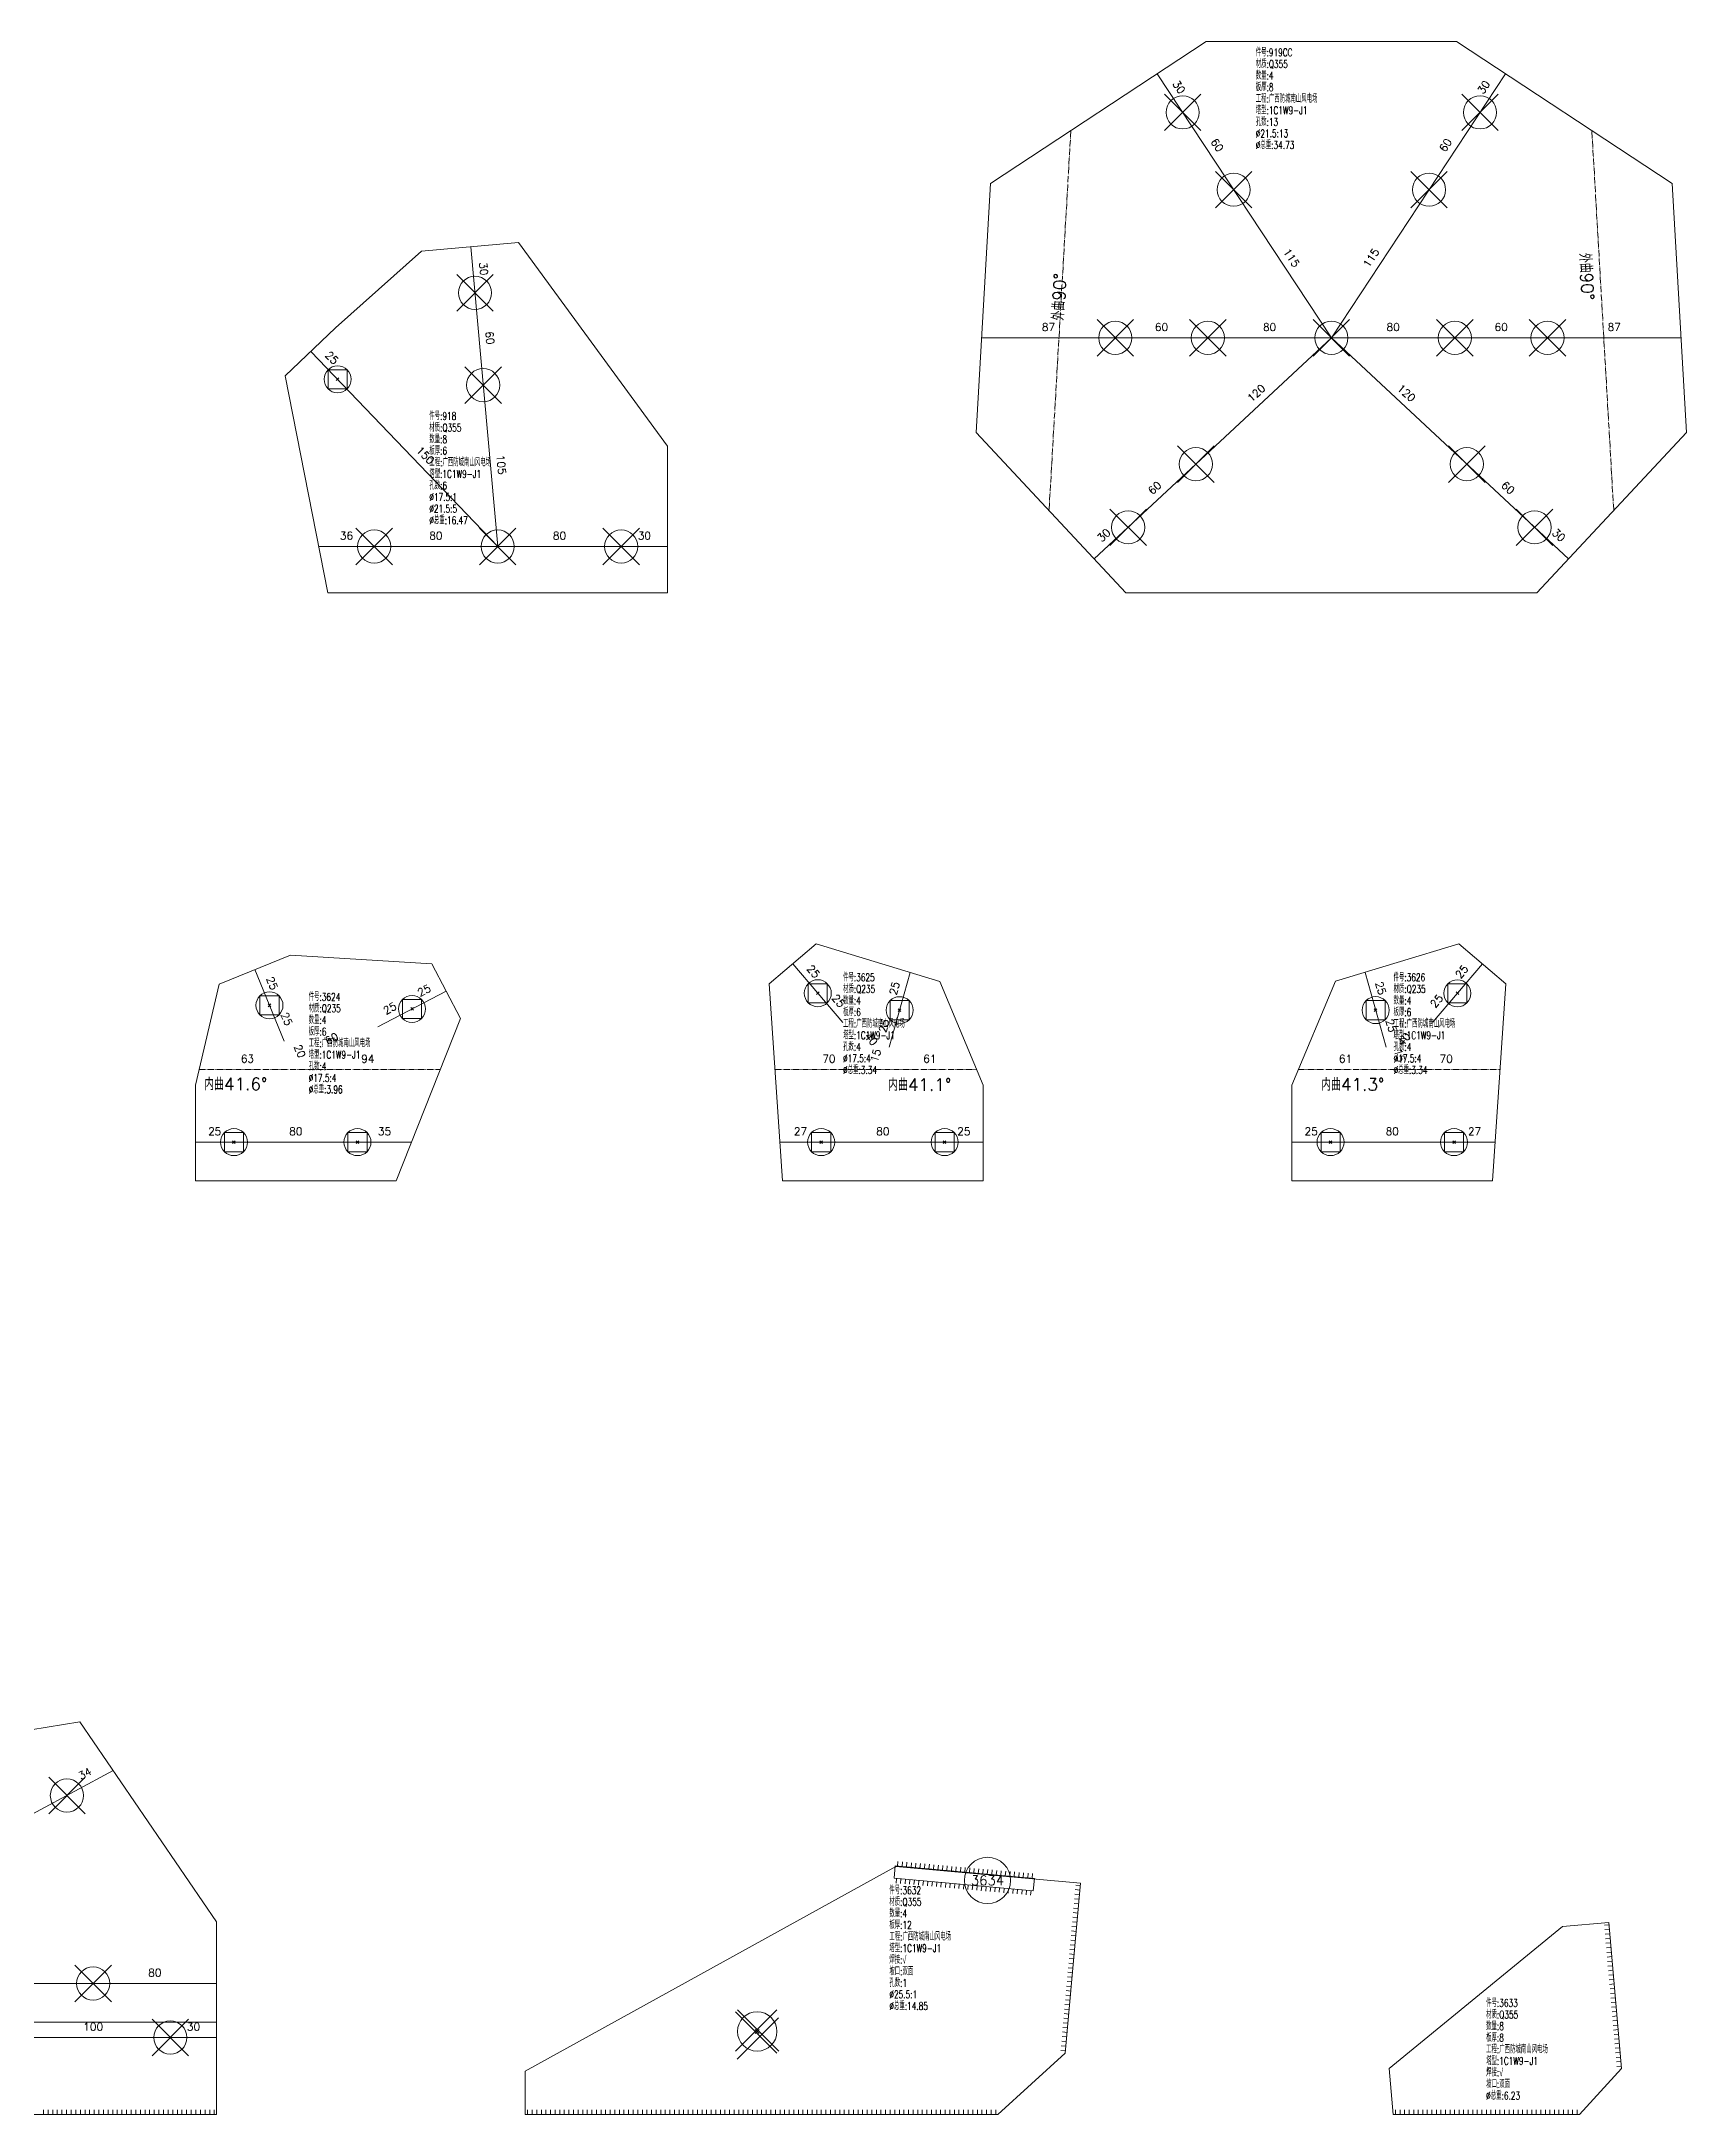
# Model space of a CAD drawing. Extents: x -105 to 10956, y -4548 to 9487.
# Drawn here: x 1512 to 2578, y 0 to 1343 of the extents above; entities that cross this region are included whole.
import ezdxf
from ezdxf.enums import TextEntityAlignment as Align

# ---------------------------------------------------------------- set-up
doc = ezdxf.new("R2010")
doc.units = 0
doc.header["$MEASUREMENT"] = 0
doc.linetypes.add('制弯线', pattern=[5.9, 4, -0.5, 0.2, -0.5, 0.2, -0.5])
for name, color, linetype, lineweight in [('1', 7, 'CONTINUOUS', 25), ('2', 7, 'CONTINUOUS', 25), ('3', 7, 'CONTINUOUS', 25)]:
    doc.layers.add(name, color=color, linetype=linetype, lineweight=lineweight)
doc.styles.get("Standard").update_dxf_attribs({"font": 'simplex.shx', "width": 0.7, "height": 3, "bigfont": 'gbhzfs.shx'})

msp = doc.modelspace()

# ---------------------------------------------------------------- linework, layer by layer
at = {"layer": '1', "color": 7, "linetype": 'Continuous', "lineweight": 18}
for p, q in [((2428.78959, 1343.39557), (2266.61523, 1343.39475)), ((2568.51612, 1251.30272), (2428.78959, 1343.39557)), ((2266.61523, 1343.39475), (2126.89216, 1251.30218)), ((2126.89216, 1251.30218), (2117.6323, 1090.09571)), ((2577.78833, 1090.09382), (2568.51612, 1251.30272)), ((1821.09882, 1213.1266), (1758.3504, 1207.50193)), ((1917.6323, 1081.13763), (1821.09882, 1213.1266)), ((1758.3504, 1207.50193), (1702.50535, 1157.76069)), ((1702.50535, 1157.76069), (1670, 1126.64154)), ((1670, 1126.64154), (1697.6323, 986.13763)), ((2117.6323, 1090.09571), (2214.60325, 986.13763)), ((2480.82166, 986.13763), (2577.78833, 1090.09382)), ((1917.6323, 986.13763), (1917.6323, 1081.13763)), ((1697.6323, 986.13763), (1917.6323, 986.13763)), ((2214.60325, 986.13763), (2480.82166, 986.13763)), ((2013.97759, 758.63108), (1983.54791, 732.67003)), ((2093.97716, 734.32366), (2013.97759, 758.63108)), ((2430.37698, 758.58107), (2350.37754, 734.34811)), ((2460.80681, 732.61908), (2430.37698, 758.58107)), ((1673.4624, 751.38948), (1627.17128, 732.49155)), ((1765.04345, 745.75143), (1673.4624, 751.38948)), ((1783.54791, 710.28898), (1765.04345, 745.75143)), ((1627.17128, 732.49155), (1611.77395, 667.13294)), ((1983.54791, 732.67003), (1992.17741, 605.13294)), ((2122.17741, 667.13294), (2093.97716, 734.32366)), ((2350.37754, 734.34811), (2322.17741, 667.13294)), ((2452.17741, 605.13294), (2460.80681, 732.61908)), ((1741.77395, 605.13294), (1783.54791, 710.28898)), ((1611.77395, 667.13294), (1611.77395, 605.13294)), ((2122.17741, 605.13294), (2122.17741, 667.13294)), ((2322.17741, 667.13294), (2322.17741, 605.13294)), ((1611.77395, 605.13294), (1741.77395, 605.13294)), ((1992.17741, 605.13294), (2122.17741, 605.13294)), ((2322.17741, 605.13294), (2452.17741, 605.13294)), ((1299.80173, 216.45558), (1536.98661, 254.38802)), ((1536.98661, 254.38802), (1625.52663, 124.90358)), ((1825.52663, 27.99961), (2065.65732, 160.64375)), ((2065.65732, 160.64375), (2185.1781, 149.93009)), ((2185.1781, 149.93009), (2175.30982, 39.84026)), ((1625.52663, 124.90358), (1625.52663, 0)), ((2497.5428, 121.88758), (2385.1781, 29.88442)), ((2527.42722, 124.51842), (2497.5428, 121.88758)), ((2535.75823, 29.88442), (2527.42722, 124.51842)), ((1825.52663, 0), (1825.52663, 27.99961)), ((2175.30982, 39.84026), (2131.73861, 0)), ((2385.1781, 29.88442), (2387.80895, 0)), ((2508.38907, 0), (2535.75823, 29.88442)), ((1625.52663, 0), (1320.399, 0)), ((2131.73861, 0), (1825.52663, 0)), ((2387.80895, 0), (2508.38907, 0))]:
    msp.add_line(p, q, dxfattribs=at)
at = {"layer": '1', "color": 7, "linetype": 'Continuous', "lineweight": 13}
for p, q in [((2239.57176, 1285.60893), (2263.22176, 1309.25893)), ((2263.22176, 1285.60893), (2239.57176, 1309.25893)), ((2432.18352, 1285.60988), (2455.83352, 1309.25988)), ((2455.83352, 1285.60988), (2432.18352, 1309.25988)), ((2272.59116, 1235.51181), (2296.24116, 1259.16181)), ((2296.24116, 1235.51181), (2272.59116, 1259.16181)), ((2399.16463, 1235.51245), (2422.81463, 1259.16245)), ((2422.81463, 1235.51245), (2399.16463, 1259.16245)), ((1781.07602, 1168.65371), (1804.72602, 1192.30371)), ((1804.72602, 1168.65371), (1781.07602, 1192.30371)), ((2195.89507, 1139.49167), (2219.54507, 1163.14167)), ((2219.54507, 1139.49167), (2195.89507, 1163.14167)), ((2255.89507, 1139.49198), (2279.54507, 1163.14198)), ((2279.54507, 1139.49198), (2255.89507, 1163.14198)), ((2335.89507, 1139.49238), (2359.54507, 1163.14238)), ((2359.54507, 1139.49238), (2335.89507, 1163.14238)), ((2415.89506, 1139.49279), (2439.54506, 1163.14279)), ((2439.54506, 1139.49279), (2415.89506, 1163.14279)), ((2475.89507, 1139.49308), (2499.54507, 1163.14308)), ((2499.54507, 1139.49308), (2475.89507, 1163.14308)), ((1697.71578, 1118.30235), (1697.71578, 1130.67485)), ((1697.71578, 1130.67485), (1710.08828, 1130.67485)), ((1710.08828, 1130.67485), (1710.08828, 1118.30235)), ((1786.43285, 1108.89332), (1810.08285, 1132.54332)), ((1810.08285, 1108.89332), (1786.43285, 1132.54332)), ((1710.08828, 1118.30235), (1697.71578, 1118.30235)), ((1703.02703, 1123.6136), (1704.77703, 1125.3636)), ((1704.77703, 1123.6136), (1703.02703, 1125.3636)), ((2248.12791, 1057.63973), (2271.77791, 1081.28973)), ((2271.77791, 1057.63973), (2248.12791, 1081.28973)), ((2423.64647, 1057.63925), (2447.29647, 1081.28925)), ((2447.29647, 1057.63925), (2423.64647, 1081.28925)), ((2204.2527, 1016.71341), (2227.9027, 1040.36341)), ((2227.9027, 1016.71341), (2204.2527, 1040.36341)), ((2467.52182, 1016.71339), (2491.17182, 1040.36339)), ((2491.17182, 1016.71339), (2467.52182, 1040.36339)), ((1715.8073, 1004.31263), (1739.4573, 1027.96263)), ((1739.4573, 1004.31263), (1715.8073, 1027.96263)), ((1795.8073, 1004.31263), (1819.4573, 1027.96263)), ((1819.4573, 1004.31263), (1795.8073, 1027.96263)), ((1875.8073, 1004.31263), (1899.4573, 1027.96263)), ((1899.4573, 1004.31263), (1875.8073, 1027.96263)), ((2008.80274, 720.4476), (2008.80274, 732.8201)), ((2008.80274, 732.8201), (2021.17524, 732.8201)), ((2014.11399, 725.75885), (2015.86399, 727.50885)), ((2015.86399, 725.75885), (2014.11399, 727.50885)), ((2021.17524, 732.8201), (2021.17524, 720.4476)), ((2423.1794, 720.39518), (2423.1794, 732.76768)), ((2423.1794, 732.76768), (2435.5519, 732.76768)), ((2428.49065, 725.70643), (2430.24065, 727.45643)), ((2430.24065, 725.70643), (2428.49065, 727.45643)), ((2435.5519, 732.76768), (2435.5519, 720.39518)), ((1653.57956, 712.60871), (1653.57956, 724.98121)), ((1653.57956, 724.98121), (1665.95206, 724.98121)), ((1665.95206, 712.60871), (1653.57956, 712.60871)), ((1658.89081, 717.91996), (1660.64081, 719.66996)), ((1660.64081, 717.91996), (1658.89081, 719.66996)), ((1665.95206, 724.98121), (1665.95206, 712.60871)), ((1745.9454, 710.26867), (1745.9454, 722.64117)), ((1745.9454, 722.64117), (1758.3179, 722.64117)), ((1751.25665, 715.57992), (1753.00665, 717.32992)), ((1753.00665, 715.57992), (1751.25665, 717.32992)), ((1758.3179, 722.64117), (1758.3179, 710.26867)), ((2021.17524, 720.4476), (2008.80274, 720.4476)), ((2061.78614, 709.46252), (2061.78614, 721.83502)), ((2061.78614, 721.83502), (2074.15864, 721.83502)), ((2067.09739, 714.77377), (2068.84739, 716.52377)), ((2068.84739, 714.77377), (2067.09739, 716.52377)), ((2074.15864, 721.83502), (2074.15864, 709.46252)), ((2370.19601, 709.48951), (2370.19601, 721.86201)), ((2370.19601, 721.86201), (2382.56851, 721.86201)), ((2375.50726, 714.80076), (2377.25726, 716.55076)), ((2377.25726, 714.80076), (2375.50726, 716.55076)), ((2382.56851, 721.86201), (2382.56851, 709.48951)), ((2435.5519, 720.39518), (2423.1794, 720.39518)), ((1758.3179, 710.26867), (1745.9454, 710.26867)), ((2074.15864, 709.46252), (2061.78614, 709.46252)), ((2382.56851, 709.48951), (2370.19601, 709.48951)), ((1630.5877, 623.94669), (1630.5877, 636.31919)), ((1630.5877, 636.31919), (1642.9602, 636.31919)), ((1642.9602, 636.31919), (1642.9602, 623.94669)), ((1710.5877, 623.94669), (1710.5877, 636.31919)), ((1710.5877, 636.31919), (1722.9602, 636.31919)), ((1722.9602, 636.31919), (1722.9602, 623.94669)), ((2010.99116, 623.94669), (2010.99116, 636.31919)), ((2010.99116, 636.31919), (2023.36366, 636.31919)), ((2023.36366, 636.31919), (2023.36366, 623.94669)), ((2090.99116, 623.94669), (2090.99116, 636.31919)), ((2090.99116, 636.31919), (2103.36366, 636.31919)), ((2103.36366, 636.31919), (2103.36366, 623.94669)), ((2340.99116, 623.94669), (2340.99116, 636.31919)), ((2340.99116, 636.31919), (2353.36366, 636.31919)), ((2353.36366, 636.31919), (2353.36366, 623.94669)), ((2420.99116, 623.94669), (2420.99116, 636.31919)), ((2420.99116, 636.31919), (2433.36366, 636.31919)), ((2433.36366, 636.31919), (2433.36366, 623.94669)), ((1642.9602, 623.94669), (1630.5877, 623.94669)), ((1635.89895, 629.25794), (1637.64895, 631.00794)), ((1637.64895, 629.25794), (1635.89895, 631.00794)), ((1722.9602, 623.94669), (1710.5877, 623.94669)), ((1715.89895, 629.25794), (1717.64895, 631.00794)), ((1717.64895, 629.25794), (1715.89895, 631.00794)), ((2023.36366, 623.94669), (2010.99116, 623.94669)), ((2016.30241, 629.25794), (2018.05241, 631.00794)), ((2018.05241, 629.25794), (2016.30241, 631.00794)), ((2103.36366, 623.94669), (2090.99116, 623.94669)), ((2096.30241, 629.25794), (2098.05241, 631.00794)), ((2098.05241, 629.25794), (2096.30241, 631.00794)), ((2353.36366, 623.94669), (2340.99116, 623.94669)), ((2346.30241, 629.25794), (2348.05241, 631.00794)), ((2348.05241, 629.25794), (2346.30241, 631.00794)), ((2433.36366, 623.94669), (2420.99116, 623.94669)), ((2426.30241, 629.25794), (2428.05241, 631.00794)), ((2428.05241, 629.25794), (2426.30241, 631.00794)), ((1516.73493, 194.88713), (1540.38493, 218.53713)), ((1540.38493, 194.88713), (1516.73493, 218.53713)), ((1533.70163, 73.07857), (1557.35163, 96.72857)), ((1557.35163, 73.07857), (1533.70163, 96.72857)), ((1961.74034, 41.11786), (1988.51534, 67.89286)), ((1989.79034, 41.11786), (1963.01534, 67.89286)), ((1583.70163, 38.07857), (1607.35163, 61.72857)), ((1607.35163, 38.07857), (1583.70163, 61.72857)), ((1988.51534, 39.84286), (1961.74034, 66.61786)), ((1962.66863, 35.975), (1989.44363, 62.75)), ((1974.49034, 52.59286), (1977.04034, 55.14286)), ((1977.04034, 52.59286), (1974.49034, 55.14286))]:
    msp.add_line(p, q, dxfattribs=at)
for centre, radius in [((2251.39676, 1297.43393), 10.75), ((2444.00852, 1297.43488), 10.75), ((2284.41616, 1247.33681), 10.75), ((2410.98963, 1247.33745), 10.75), ((1792.90102, 1180.47871), 10.75), ((2207.72007, 1151.31667), 10.75), ((2267.72007, 1151.31698), 10.75), ((2347.72007, 1151.31738), 10.75), ((2427.72006, 1151.31779), 10.75), ((2487.72007, 1151.31808), 10.75), ((1703.90203, 1124.4886), 8.75), ((1798.25785, 1120.71832), 10.75), ((2259.95291, 1069.46473), 10.75), ((2435.47147, 1069.46425), 10.75), ((2216.0777, 1028.53841), 10.75), ((2479.34682, 1028.53839), 10.75), ((1727.6323, 1016.13763), 10.75), ((1807.6323, 1016.13763), 10.75), ((1887.6323, 1016.13763), 10.75), ((1659.76581, 718.79496), 8.75), ((2014.98899, 726.63385), 8.75), ((2429.36565, 726.58143), 8.75), ((1752.13165, 716.45492), 8.75), ((2067.97239, 715.64877), 8.75), ((2376.38226, 715.67576), 8.75), ((1636.77395, 630.13294), 8.75), ((1716.77395, 630.13294), 8.75), ((2017.17741, 630.13294), 8.75), ((2097.17741, 630.13294), 8.75), ((2347.17741, 630.13294), 8.75), ((2427.17741, 630.13294), 8.75), ((1528.55993, 206.71213), 10.75), ((1545.52663, 84.90357), 10.75), ((1595.52663, 49.90357), 10.75), ((1975.76534, 53.86786), 12.75)]:
    msp.add_circle(centre, radius, dxfattribs=at)
at = {"layer": '2', "color": 9, "linetype": 'Continuous', "lineweight": 13}
for p, q in [((2347.70327, 1151.3174), (2234.88704, 1322.48246)), ((2347.70346, 1151.3174), (2460.51798, 1322.48359)), ((1807.63234, 1016.13763), (1790.22265, 1210.35891)), ((1807.63231, 1016.13763), (1686.61385, 1142.54689)), ((2574.26689, 1151.31854), (2121.14887, 1151.31627)), ((2347.70344, 1151.3174), (2194.14011, 1008.07522)), ((2347.71918, 1151.3174), (2501.28447, 1008.07544)), ((1691.73233, 1016.13763), (1917.6323, 1016.13763)), ((1669.21475, 695.64934), (1650.3168, 741.9405)), ((2031.21521, 707.61714), (1998.76273, 745.65054)), ((2061.22551, 691.57634), (2074.83648, 740.13945)), ((2383.12911, 691.60574), (2369.52276, 740.14747)), ((2413.13941, 707.56274), (2445.59191, 745.60006)), ((1729.96766, 704.88964), (1774.29568, 728.0202)), ((1611.77395, 630.13294), (1751.70537, 630.13294)), ((2122.17741, 630.13294), (1990.48584, 630.13294)), ((2322.17741, 630.13294), (2453.86963, 630.13294)), ((1255.52689, 59.90363), (1558.55763, 222.8417)), ((1315.52661, 84.90354), (1625.52663, 84.90354)), ((1255.52689, 59.90363), (1625.52663, 59.90362)), ((1315.52662, 49.90357), (1625.52663, 49.90357))]:
    msp.add_line(p, q, dxfattribs=at)
at = {"layer": '2', "color": 190, "linetype": '制弯线', "lineweight": 13}
for p, q in [((2178.9453, 1285.61081), (2164.80955, 1039.51916)), ((2530.61456, 1039.51968), (2516.4601, 1285.61251)), ((1614.12978, 677.13294), (1770.37644, 677.13294)), ((1987.3057, 677.13294), (2117.98036, 677.13294)), ((2326.37291, 677.13294), (2457.05101, 677.13294))]:
    msp.add_line(p, q, dxfattribs=at)
at = {"layer": '2', "color": 7, "linetype": 'Continuous', "lineweight": 13}
for p, q in [((2185.04475, 148.44239), (2182.05673, 148.71023)), ((2183.97791, 136.54079), (2180.98989, 136.80863)), ((2184.24462, 139.51619), (2181.2566, 139.78403)), ((2184.51133, 142.49159), (2181.52331, 142.75943)), ((2184.77804, 145.46699), (2181.79002, 145.73483)), ((2182.64435, 121.66378), (2179.65634, 121.93163)), ((2182.91106, 124.63919), (2179.92305, 124.90703)), ((2183.17778, 127.61459), (2180.18976, 127.88243)), ((2183.44449, 130.58999), (2180.45647, 130.85783)), ((2183.7112, 133.56539), (2180.72318, 133.83323)), ((2527.55739, 123.03977), (2524.56895, 122.77668)), ((2181.57751, 109.76218), (2178.58949, 110.03002)), ((2181.84422, 112.73758), (2178.8562, 113.00542)), ((2182.11093, 115.71298), (2179.12291, 115.98082)), ((2182.37764, 118.68838), (2179.38962, 118.95622)), ((2527.81774, 120.08245), (2524.82929, 119.81937)), ((2528.07808, 117.12514), (2525.08964, 116.86206)), ((2528.33842, 114.16783), (2525.34998, 113.90475)), ((2528.59877, 111.21052), (2525.61033, 110.94743)), ((2528.85911, 108.2532), (2525.87067, 107.99012)), ((2180.24396, 94.88518), (2177.25594, 95.15302)), ((2180.51067, 97.86058), (2177.52265, 98.12842)), ((2180.77738, 100.83598), (2177.78936, 101.10382)), ((2181.04409, 103.81138), (2178.05607, 104.07922)), ((2181.3108, 106.78678), (2178.32278, 107.05462)), ((2529.11946, 105.29589), (2526.13101, 105.03281)), ((2529.3798, 102.33858), (2526.39136, 102.07549)), ((2529.64014, 99.38127), (2526.6517, 99.11818)), ((2529.90049, 96.42395), (2526.91205, 96.16087)), ((2179.17712, 82.98357), (2176.1891, 83.25141)), ((2179.44383, 85.95897), (2176.45581, 86.22682)), ((2179.71054, 88.93438), (2176.72252, 89.20222)), ((2179.97725, 91.90978), (2176.98923, 92.17762)), ((2530.16083, 93.46664), (2527.17239, 93.20356)), ((2530.42118, 90.50933), (2527.43273, 90.24624)), ((2530.68152, 87.55202), (2527.69308, 87.28893)), ((2530.94186, 84.5947), (2527.95342, 84.33162)), ((2531.20221, 81.63739), (2528.21377, 81.37431)), ((2177.84357, 68.10657), (2174.85555, 68.37441)), ((2178.11028, 71.08197), (2175.12226, 71.34981)), ((2178.37699, 74.05737), (2175.38897, 74.32521)), ((2178.6437, 77.03277), (2175.65568, 77.30061)), ((2178.91041, 80.00817), (2175.92239, 80.27601)), ((2531.46255, 78.68008), (2528.47411, 78.41699)), ((2531.7229, 75.72277), (2528.73445, 75.45968)), ((2531.98324, 72.76545), (2528.9948, 72.50237)), ((2532.24358, 69.80814), (2529.25514, 69.54506)), ((2176.77673, 56.20497), (2173.78871, 56.47281)), ((2177.04344, 59.18037), (2174.05542, 59.44821)), ((2177.31015, 62.15577), (2174.32213, 62.42361)), ((2177.57686, 65.13117), (2174.58884, 65.39901)), ((2532.50393, 66.85083), (2529.51549, 66.58774)), ((2532.76427, 63.89352), (2529.77583, 63.63043)), ((2533.02462, 60.9362), (2530.03617, 60.67312)), ((2533.28496, 57.97889), (2530.29652, 57.71581)), ((2533.5453, 55.02158), (2530.55686, 54.75849)), ((2175.44318, 41.32796), (2172.45516, 41.5958)), ((2175.70989, 44.30336), (2172.72187, 44.5712)), ((2175.9766, 47.27876), (2172.98858, 47.5466)), ((2176.24331, 50.25416), (2173.25529, 50.52201)), ((2176.51002, 53.22956), (2173.522, 53.49741)), ((2533.80565, 52.06427), (2530.81721, 51.80118)), ((2534.06599, 49.10695), (2531.07755, 48.84387)), ((2534.32634, 46.14964), (2531.33789, 45.88656)), ((2534.58668, 43.19233), (2531.59824, 42.92924)), ((2534.84702, 40.23502), (2531.85858, 39.97193)), ((2535.10737, 37.2777), (2532.11893, 37.01462)), ((2535.36771, 34.32039), (2532.37927, 34.05731)), ((2535.62806, 31.36308), (2532.63961, 31.09999)), ((1513.34735, 0), (1513.34735, 3)), ((1516.3388, 0), (1516.3388, 3)), ((1519.33025, 0), (1519.33025, 3)), ((1522.3217, 0), (1522.3217, 3)), ((1525.31314, 0), (1525.31314, 3)), ((1528.30459, 0), (1528.30459, 3)), ((1531.29604, 0), (1531.29604, 3)), ((1534.28749, 0), (1534.28749, 3)), ((1537.27893, 0), (1537.27893, 3)), ((1540.27038, 0), (1540.27038, 3)), ((1543.26183, 0), (1543.26183, 3)), ((1546.25328, 0), (1546.25328, 3)), ((1549.24472, 0), (1549.24472, 3)), ((1552.23617, 0), (1552.23617, 3)), ((1555.22762, 0), (1555.22762, 3)), ((1558.21907, 0), (1558.21907, 3)), ((1561.21051, 0), (1561.21051, 3)), ((1564.20196, 0), (1564.20196, 3)), ((1567.19341, 0), (1567.19341, 3)), ((1570.18486, 0), (1570.18486, 3)), ((1573.1763, 0), (1573.1763, 3)), ((1576.16775, 0), (1576.16775, 3)), ((1579.1592, 0), (1579.1592, 3)), ((1582.15064, 0), (1582.15064, 3)), ((1585.14209, 0), (1585.14209, 3)), ((1588.13354, 0), (1588.13354, 3)), ((1591.12499, 0), (1591.12499, 3)), ((1594.11643, 0), (1594.11643, 3)), ((1597.10788, 0), (1597.10788, 3)), ((1600.09933, 0), (1600.09933, 3)), ((1603.09078, 0), (1603.09078, 3)), ((1606.08222, 0), (1606.08222, 3)), ((1609.07367, 0), (1609.07367, 3)), ((1612.06512, 0), (1612.06512, 3)), ((1615.05657, 0), (1615.05657, 3)), ((1618.04801, 0), (1618.04801, 3)), ((1621.03946, 0), (1621.03946, 3)), ((1624.03091, 0), (1624.03091, 3)), ((1827.0131, 0), (1827.0131, 3)), ((1829.98603, 0), (1829.98603, 3)), ((1832.95896, 0), (1832.95896, 3)), ((1835.93189, 0), (1835.93189, 3)), ((1838.90483, 0), (1838.90483, 3)), ((1841.87776, 0), (1841.87776, 3)), ((1844.85069, 0), (1844.85069, 3)), ((1847.82362, 0), (1847.82362, 3)), ((1850.79655, 0), (1850.79655, 3)), ((1853.76948, 0), (1853.76948, 3)), ((1856.74242, 0), (1856.74242, 3)), ((1859.71535, 0), (1859.71535, 3)), ((1862.68828, 0), (1862.68828, 3)), ((1865.66121, 0), (1865.66121, 3)), ((1868.63414, 0), (1868.63414, 3)), ((1871.60707, 0), (1871.60707, 3)), ((1874.58001, 0), (1874.58001, 3)), ((1877.55294, 0), (1877.55294, 3)), ((1880.52587, 0), (1880.52587, 3)), ((1883.4988, 0), (1883.4988, 3)), ((1886.47173, 0), (1886.47173, 3)), ((1889.44467, 0), (1889.44467, 3)), ((1892.4176, 0), (1892.4176, 3)), ((1895.39053, 0), (1895.39053, 3)), ((1898.36346, 0), (1898.36346, 3)), ((1901.33639, 0), (1901.33639, 3)), ((1904.30932, 0), (1904.30932, 3)), ((1907.28226, 0), (1907.28226, 3)), ((1910.25519, 0), (1910.25519, 3)), ((1913.22812, 0), (1913.22812, 3)), ((1916.20105, 0), (1916.20105, 3)), ((1919.17398, 0), (1919.17398, 3)), ((1922.14691, 0), (1922.14691, 3)), ((1925.11985, 0), (1925.11985, 3)), ((1928.09278, 0), (1928.09278, 3)), ((1931.06571, 0), (1931.06571, 3)), ((1934.03864, 0), (1934.03864, 3)), ((1937.01157, 0), (1937.01157, 3)), ((1939.98451, 0), (1939.98451, 3)), ((1942.95744, 0), (1942.95744, 3)), ((1945.93037, 0), (1945.93037, 3)), ((1948.9033, 0), (1948.9033, 3)), ((1951.87623, 0), (1951.87623, 3)), ((1954.84916, 0), (1954.84916, 3)), ((1957.8221, 0), (1957.8221, 3)), ((1960.79503, 0), (1960.79503, 3)), ((1963.76796, 0), (1963.76796, 3)), ((1966.74089, 0), (1966.74089, 3)), ((1969.71382, 0), (1969.71382, 3)), ((1972.68676, 0), (1972.68676, 3)), ((1975.65969, 0), (1975.65969, 3)), ((1978.63262, 0), (1978.63262, 3)), ((1981.60555, 0), (1981.60555, 3)), ((1984.57848, 0), (1984.57848, 3)), ((1987.55141, 0), (1987.55141, 3)), ((1990.52435, 0), (1990.52435, 3)), ((1993.49728, 0), (1993.49728, 3)), ((1996.47021, 0), (1996.47021, 3)), ((1999.44314, 0), (1999.44314, 3)), ((2002.41607, 0), (2002.41607, 3)), ((2005.389, 0), (2005.389, 3)), ((2008.36194, 0), (2008.36194, 3)), ((2011.33487, 0), (2011.33487, 3)), ((2014.3078, 0), (2014.3078, 3)), ((2017.28073, 0), (2017.28073, 3)), ((2020.25366, 0), (2020.25366, 3)), ((2023.2266, 0), (2023.2266, 3)), ((2026.19953, 0), (2026.19953, 3)), ((2029.17246, 0), (2029.17246, 3)), ((2032.14539, 0), (2032.14539, 3)), ((2035.11832, 0), (2035.11832, 3)), ((2038.09125, 0), (2038.09125, 3)), ((2041.06419, 0), (2041.06419, 3)), ((2044.03712, 0), (2044.03712, 3)), ((2047.01005, 0), (2047.01005, 3)), ((2049.98298, 0), (2049.98298, 3)), ((2052.95591, 0), (2052.95591, 3)), ((2055.92885, 0), (2055.92885, 3)), ((2058.90178, 0), (2058.90178, 3)), ((2061.87471, 0), (2061.87471, 3)), ((2064.84764, 0), (2064.84764, 3)), ((2067.82057, 0), (2067.82057, 3)), ((2070.7935, 0), (2070.7935, 3)), ((2073.76644, 0), (2073.76644, 3)), ((2076.73937, 0), (2076.73937, 3)), ((2079.7123, 0), (2079.7123, 3)), ((2082.68523, 0), (2082.68523, 3)), ((2085.65816, 0), (2085.65816, 3)), ((2088.63109, 0), (2088.63109, 3)), ((2091.60403, 0), (2091.60403, 3)), ((2094.57696, 0), (2094.57696, 3)), ((2097.54989, 0), (2097.54989, 3)), ((2100.52282, 0), (2100.52282, 3)), ((2103.49575, 0), (2103.49575, 3)), ((2106.46869, 0), (2106.46869, 3)), ((2109.44162, 0), (2109.44162, 3)), ((2112.41455, 0), (2112.41455, 3)), ((2115.38748, 0), (2115.38748, 3)), ((2118.36041, 0), (2118.36041, 3)), ((2121.33334, 0), (2121.33334, 3)), ((2124.30628, 0), (2124.30628, 3)), ((2127.27921, 0), (2127.27921, 3)), ((2130.25214, 0), (2130.25214, 3)), ((2389.27944, 0), (2389.27944, 3)), ((2392.22042, 0), (2392.22042, 3)), ((2395.16139, 0), (2395.16139, 3)), ((2398.10237, 0), (2398.10237, 3)), ((2401.04335, 0), (2401.04335, 3)), ((2403.98433, 0), (2403.98433, 3)), ((2406.92531, 0), (2406.92531, 3)), ((2409.86629, 0), (2409.86629, 3)), ((2412.80727, 0), (2412.80727, 3)), ((2415.74824, 0), (2415.74824, 3)), ((2418.68922, 0), (2418.68922, 3)), ((2421.6302, 0), (2421.6302, 3)), ((2424.57118, 0), (2424.57118, 3)), ((2427.51216, 0), (2427.51216, 3)), ((2430.45314, 0), (2430.45314, 3)), ((2433.39412, 0), (2433.39412, 3)), ((2436.3351, 0), (2436.3351, 3)), ((2439.27607, 0), (2439.27607, 3)), ((2442.21705, 0), (2442.21705, 3)), ((2445.15803, 0), (2445.15803, 3)), ((2448.09901, 0), (2448.09901, 3)), ((2451.03999, 0), (2451.03999, 3)), ((2453.98097, 0), (2453.98097, 3)), ((2456.92195, 0), (2456.92195, 3)), ((2459.86293, 0), (2459.86293, 3)), ((2462.8039, 0), (2462.8039, 3)), ((2465.74488, 0), (2465.74488, 3)), ((2468.68586, 0), (2468.68586, 3)), ((2471.62684, 0), (2471.62684, 3)), ((2474.56782, 0), (2474.56782, 3)), ((2477.5088, 0), (2477.5088, 3)), ((2480.44978, 0), (2480.44978, 3)), ((2483.39075, 0), (2483.39075, 3)), ((2486.33173, 0), (2486.33173, 3)), ((2489.27271, 0), (2489.27271, 3)), ((2492.21369, 0), (2492.21369, 3)), ((2495.15467, 0), (2495.15467, 3)), ((2498.09565, 0), (2498.09565, 3)), ((2501.03663, 0), (2501.03663, 3)), ((2503.97761, 0), (2503.97761, 3)), ((2506.91858, 0), (2506.91858, 3))]:
    msp.add_line(p, q, dxfattribs=at)
at = {"layer": '3', "color": 7, "linetype": 'Continuous', "lineweight": 13}
for p, q in [((2066.66536, 160.97534), (2066.9332, 163.96336)), ((2069.57257, 160.71474), (2069.84041, 163.70276)), ((2072.47979, 160.45414), (2072.74763, 163.44216)), ((2075.387, 160.19354), (2075.65484, 163.18156)), ((2078.29422, 159.93294), (2078.56206, 162.92096)), ((2081.20143, 159.67234), (2081.46928, 162.66036)), ((2084.10865, 159.41175), (2084.37649, 162.39977)), ((2087.01586, 159.15115), (2087.28371, 162.13917)), ((2089.92308, 158.89055), (2090.19092, 161.87857)), ((2092.8303, 158.62995), (2093.09814, 161.61797)), ((2095.73751, 158.36935), (2096.00535, 161.35737)), ((2065.95111, 153.00728), (2065.68327, 150.01926)), ((2068.85833, 152.74669), (2068.59049, 149.75867)), ((2071.76554, 152.48609), (2071.4977, 149.49807)), ((2074.67276, 152.22549), (2074.40492, 149.23747)), ((2077.57997, 151.96489), (2077.31213, 148.97687)), ((2080.48719, 151.70429), (2080.21935, 148.71627)), ((2083.39441, 151.44369), (2083.12656, 148.45567)), ((2086.30162, 151.1831), (2086.03378, 148.19508)), ((2089.20884, 150.9225), (2088.941, 147.93448)), ((2092.11605, 150.6619), (2091.84821, 147.67388)), ((2095.02327, 150.4013), (2094.75543, 147.41328)), ((2097.93048, 150.1407), (2097.66264, 147.15268)), ((2098.64473, 158.10876), (2098.91257, 161.09678)), ((2100.8377, 149.88011), (2100.56986, 146.89209)), ((2101.55194, 157.84816), (2101.81978, 160.83618)), ((2103.74491, 149.61951), (2103.47707, 146.63149)), ((2104.45916, 157.58756), (2104.727, 160.57558)), ((2106.65213, 149.35891), (2106.38429, 146.37089)), ((2107.36637, 157.32696), (2107.63421, 160.31498)), ((2109.55934, 149.09831), (2109.2915, 146.11029)), ((2110.27359, 157.06636), (2110.54143, 160.05438)), ((2112.46656, 148.83771), (2112.19872, 145.84969)), ((2113.1808, 156.80576), (2113.44864, 159.79378)), ((2115.37378, 148.57711), (2115.10593, 145.58909)), ((2116.08802, 156.54517), (2116.35586, 159.53319)), ((2118.28099, 148.31652), (2118.01315, 145.3285)), ((2118.99523, 156.28457), (2119.26308, 159.27259)), ((2121.18821, 148.05592), (2120.92036, 145.0679)), ((2121.90245, 156.02397), (2122.17029, 159.01199)), ((2124.09542, 147.79532), (2123.82758, 144.8073)), ((2124.80967, 155.76337), (2125.07751, 158.75139)), ((2127.71688, 155.50277), (2127.98472, 158.49079)), ((2130.6241, 155.24218), (2130.89194, 158.23019)), ((2133.53131, 154.98158), (2133.79915, 157.9696)), ((2136.43853, 154.72098), (2136.70637, 157.709)), ((2139.34574, 154.46038), (2139.61358, 157.4484)), ((2142.25296, 154.19978), (2142.5208, 157.1878)), ((2145.16017, 153.93918), (2145.42801, 156.9272)), ((2148.06739, 153.67859), (2148.33523, 156.66661)), ((2150.9746, 153.41799), (2151.24245, 156.40601)), ((2153.88182, 153.15739), (2154.14966, 156.14541)), ((2127.00264, 147.53472), (2126.7348, 144.5467)), ((2129.90985, 147.27412), (2129.64201, 144.2861)), ((2132.81707, 147.01352), (2132.54923, 144.02551)), ((2135.72428, 146.75293), (2135.45644, 143.76491)), ((2138.6315, 146.49233), (2138.36366, 143.50431)), ((2141.53871, 146.23173), (2141.27087, 143.24371)), ((2144.44593, 145.97113), (2144.17809, 142.98311)), ((2147.35315, 145.71053), (2147.0853, 142.72251)), ((2150.26036, 145.44994), (2149.99252, 142.46192)), ((2153.16758, 145.18934), (2152.89973, 142.20132))]:
    msp.add_line(p, q, dxfattribs=at)
msp.add_lwpolyline([(2154.62118, 145.05904), (2064.49751, 153.13758), (2065.21175, 161.10563), (2155.33543, 153.02709)], close=True, dxfattribs=at)
at = {"layer": '3', "color": 7, "linetype": 'Continuous', "lineweight": 18}
msp.add_circle((2124.93708, 151.73591), 15, dxfattribs=at)

# ---------------------------------------------------------------- texts
at = {"layer": '2', "color": 7, "linetype": 'Continuous', "lineweight": 13}
for s, rotation, p in [('30', 304, (2245.64675, 1311.60916)), ('30', 57, (2449.75838, 1311.61018)), ('60', 304, (2270.41131, 1274.03634)), ('60', 57, (2424.9942, 1274.03711)), ('30', 276, (1794.54986, 1195.68665)), ('115', 304, (2318.56457, 1200.97808)), ('115', 57, (2376.84167, 1200.97837)), ('25', 315, (1697.42497, 1135.59235)), ('60', 276, (1798.56746, 1150.86636)), ('120', 43, (2301.78186, 1112.58483)), ('120', 318, (2393.64163, 1112.5846)), ('150', 315, (1757.9342, 1072.38772)), ('105', 276, (1805.93311, 1068.69582)), ('60', 43, (2235.96899, 1051.19533)), ('60', 318, (2459.45545, 1051.1951)), ('30', 43, (2203.06259, 1020.50058)), ('30', 318, (2492.36195, 1020.50069)), ('25', 311, (2009.158, 738.08946)), ('25', 50, (2435.19654, 738.03789)), ('25', 293, (1657.81877, 731.5016)), ('25', 28, (1761.82583, 724.89724)), ('25', 311, (2025.38424, 719.07276)), ('25', 74, (2068.51575, 728.70373)), ('25', 287, (2375.84117, 728.72132)), ('25', 50, (2418.97029, 719.01923)), ('25', 293, (1667.26775, 708.35603)), ('25', 28, (1739.66182, 713.33197)), ('60', 28, (1701.98298, 693.67098)), ('40', 311, (2046.50286, 694.32231)), ('25', 74, (2061.71027, 704.42218)), ('25', 287, (2382.64435, 704.45045)), ('40', 50, (2397.87619, 694.29499)), ('20', 293, (1675.7718, 687.52502)), ('15', 74, (2056.31277, 685.16427)), ('15', 287, (2388.04615, 685.17904)), ('34', 28, (1542.13805, 217.41917))]:
    msp.add_text(s, height=5, rotation=rotation, dxfattribs=at).set_placement(p, align=Align.BOTTOM_CENTER)
for rotation, p in [(274, (2505.60864, 1205.85849)), (87, (2176.8692, 1162.27825))]:
    msp.add_text('外曲90%%d', height=8, rotation=rotation, dxfattribs=at).set_placement(p, align=Align.BOTTOM_LEFT)
for s, p in [('87', (2164.43446, 1154.31647)), ('60', (2237.72006, 1154.31682)), ('80', (2307.72005, 1154.31718)), ('80', (2387.72005, 1154.31758)), ('60', (2457.72005, 1154.31793)), ('87', (2530.99346, 1154.31831)), ('36', (1709.68232, 1019.13763)), ('80', (1767.6323, 1019.13763)), ('80', (1847.6323, 1019.13763)), ('30', (1902.6323, 1019.13763)), ('63', (1645.45187, 680.13294)), ('94', (1723.57521, 680.13294)), ('70', (2022.24156, 680.13294)), ('61', (2087.57888, 680.13294)), ('61', (2356.77518, 680.13294)), ('70', (2422.11423, 680.13294)), ('25', (1624.27395, 633.13294)), ('80', (1676.77395, 633.13294)), ('35', (1734.23966, 633.13294)), ('27', (2003.83163, 633.13294)), ('80', (2057.17741, 633.13294)), ('25', (2109.67741, 633.13294)), ('25', (2334.67741, 633.13294)), ('80', (2387.17741, 633.13294)), ('27', (2440.52352, 633.13294)), ('80', (1585.52663, 87.90356)), ('100', (1545.52663, 52.90357)), ('30', (1610.52663, 52.90357))]:
    msp.add_text(s, height=5, dxfattribs=at).set_placement(p, align=Align.BOTTOM_CENTER)
for s, p in [('内曲41.6%%d', (1617.50252, 661.40972)), ('内曲41.1%%d', (2060.52343, 660.98423)), ('内曲41.3%%d', (2341.12157, 661.11895))]:
    msp.add_text(s, height=8, dxfattribs=at).set_placement(p, align=Align.BOTTOM_LEFT)
at = {"layer": '2', "color": 7, "linetype": 'Continuous', "lineweight": 13, "char_height": 5, "width": 500, "attachment_point": 1, "line_spacing_factor": 0.9}
for s, insert in [('件号:919CC\\P材质:Q355\\P数量:4\\P板厚:8\\P工程:广西防城南山风电场\\P塔型:1C1W9-J1\\P孔数:13\\P%%c21.5:13\\P%%c总重:34.73', (2298.71032, 1338.7666)), ('件号:918\\P材质:Q355\\P数量:8\\P板厚:6\\P工程:广西防城南山风电场\\P塔型:1C1W9-J1\\P孔数:6\\P%%c17.5:1\\P%%c21.5:5\\P%%c总重:16.47', (1763.31615, 1103.13211)), ('件号:3625\\P材质:Q235\\P数量:4\\P板厚:6\\P工程:广西防城南山风电场\\P塔型:1C1W9-J1\\P孔数:4\\P%%c17.5:4\\P%%c总重:3.34', (2031.36266, 739.38201)), ('件号:3626\\P材质:Q235\\P数量:4\\P板厚:6\\P工程:广西防城南山风电场\\P塔型:1C1W9-J1\\P孔数:4\\P%%c17.5:4\\P%%c总重:3.34', (2387.99211, 739.35701)), ('件号:3624\\P材质:Q235\\P数量:4\\P板厚:6\\P工程:广西防城南山风电场\\P塔型:1C1W9-J1\\P孔数:4\\P%%c17.5:4\\P%%c总重:3.96', (1685.16093, 726.76121)), ('件号:3632\\P材质:Q355\\P数量:4\\P板厚:12\\P工程:广西防城南山风电场\\P塔型:1C1W9-J1\\P焊接:√\\P坡口:双面\\P孔数:1\\P%%c25.5:1\\P%%c总重:14.85', (2061.35237, 147.82187)), ('件号:3633\\P材质:Q355\\P数量:8\\P板厚:8\\P工程:广西防城南山风电场\\P塔型:1C1W9-J1\\P焊接:√\\P坡口:双面\\P%%c总重:6.23', (2447.96817, 74.75921))]:
    msp.add_mtext(s, dxfattribs=dict(at, insert=insert))
at = {"layer": '3', "color": 7, "linetype": 'Continuous', "lineweight": 13}
msp.add_text('3634', height=6.25, dxfattribs=at).set_placement((2124.93708, 151.73591), align=Align.MIDDLE_CENTER)

doc.saveas('drawing.dxf')
